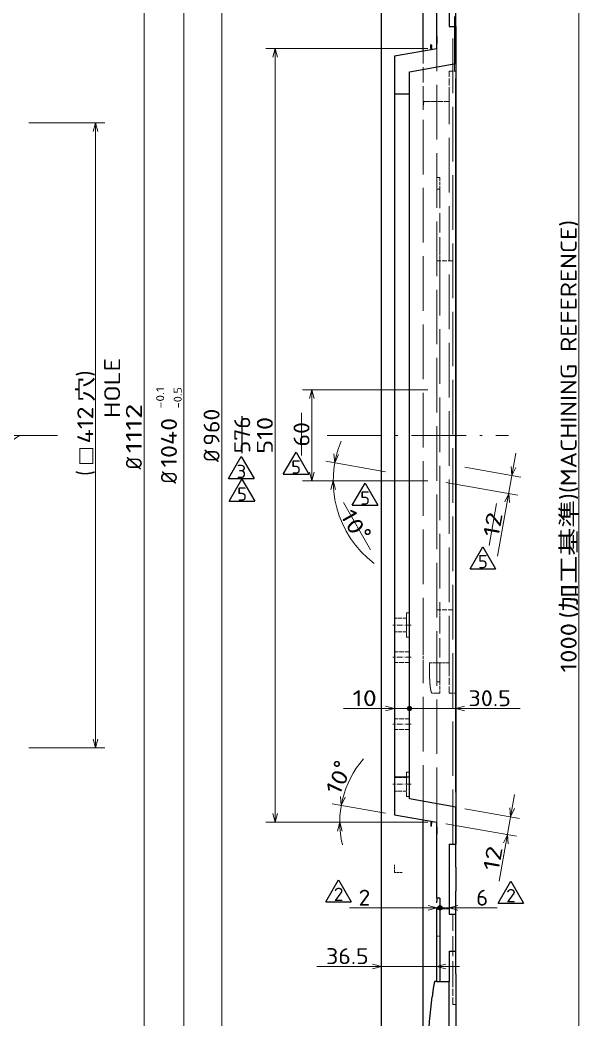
# Model space of a CAD drawing. Extents: x 0 to 894, y -8 to 586.
# Drawn here: x 249.1 to 373.7, y 197.5 to 417 of the extents above; entities that cross this region are included whole.
import ezdxf
from ezdxf.enums import TextEntityAlignment as Align

# ---------------------------------------------------------------- set-up
doc = ezdxf.new("R2010")
doc.units = 0
doc.linetypes.add('DASHDOT', pattern=[18.5, 12, -3, 0.5, -3])
doc.linetypes.add('DASHED', pattern=[15, 12, -3])
doc.layers.get('0').update_dxf_attribs({"lineweight": 13})
doc.styles.add('GDT', font='gdt.shx')
doc.styles.get("Standard").update_dxf_attribs({"font": 'isocp.shx'})
doc.dimstyles.get("Standard").update_dxf_attribs({"dimtxt": 2.5, "dimasz": 2.5, "dimexe": 1.25, "dimexo": 0.625, "dimtad": 1, "dimcen": 2.5, "dimadec": 0, "dimazin": 0, "dimtfac": 1, "dimtmove": 0, "dimatfit": 0, "dimfxl": 1, "dimarcsym": 0})

# ---------------------------------------------------------------- blocks, each defined once
blk = doc.blocks.new('*D47')
at = {"color": 230, "lineweight": 13}
for p, q in [((353.889941, 299.191907), (357.885111, 321.849649)), ((346.685688, 318.747277), (358.986486, 316.578314)), ((342.519021, 315.420266), (358.291893, 312.639084)), ((352.021418, 301.552231), (353.645757, 310.76431))]:
    blk.add_line(p, q, dxfattribs=at)
for points in [[(356.84256, 318.918001), (357.016871, 316.925611), (357.862106, 318.738227)], [(356.49659, 310.993991), (356.322278, 312.98638), (355.47704, 311.173765)]]:
    blk.add_lwpolyline(points, dxfattribs=at)
at = {"color": 230, "lineweight": 13, "width": 0.868247}
blk.add_text('12', height=3.5, rotation=80.000022, dxfattribs=at).set_placement((354.09213, 303.217962), (355.021873, 308.49081), align=Align.FIT)
blk = doc.blocks.new('*D48')
at = {"color": 7, "lineweight": 13}
for p, q in [((354.237236, 227.828191), (357.600095, 246.899907)), ((346.685688, 243.747279), (358.701469, 241.628571)), ((342.519021, 240.420263), (358.006876, 237.689336))]:
    blk.add_line(p, q, dxfattribs=at)
for points in [[(356.557541, 243.968257), (356.731855, 241.975866), (357.57709, 243.788483)], [(356.211573, 236.044245), (356.037262, 238.036636), (355.192024, 236.224024)]]:
    blk.add_lwpolyline(points, dxfattribs=at)
at = {"color": 7, "lineweight": 13, "width": 0.868247}
blk.add_text('12', height=3.5, rotation=80.000019, dxfattribs=at).set_placement((354.09213, 229.884628), (355.021873, 235.157476), align=Align.FIT)
blk = doc.blocks.new('*D49')
at = {"color": 230, "lineweight": 13}
for p, q in [((338.549405, 335.767563), (311.095733, 335.767563)), ((313.095733, 315.767563), (313.095733, 335.767563)), ((310.845733, 321.324492), (310.845733, 330.678682)), ((338.549405, 315.767563), (311.095733, 315.767563))]:
    blk.add_line(p, q, dxfattribs=at)
for points in [[(313.613371, 333.835711), (313.095733, 335.767563), (312.578096, 333.835711)], [(312.578096, 317.699415), (313.095733, 315.767563), (313.613371, 317.699415)]]:
    blk.add_lwpolyline(points, dxfattribs=at)
at = {"color": 230, "lineweight": 13, "width": 0.868247}
blk.add_text('60', height=3.5, rotation=90, dxfattribs=at).set_placement((312.595733, 323.324492), (312.595733, 328.678682), align=Align.FIT)
blk = doc.blocks.new('*D50')
at = {"color": 230, "lineweight": 13}
for p, q in [((329.246456, 317.760578), (316.168664, 320.066545)), ((338.549405, 315.767563), (315.792553, 315.767563)), ((320.072749, 311.020776), (325.947303, 300.647906))]:
    blk.add_line(p, q, dxfattribs=at)
for points in [[(317.963969, 321.711638), (318.13828, 319.719249), (318.983517, 321.531864)], [(318.31019, 313.835711), (317.792552, 315.767563), (317.274914, 313.835711)]]:
    blk.add_lwpolyline(points, dxfattribs=at)
blk.add_arc((340.549405, 315.767563), 22.756854, 157.411313, 232.827683, dxfattribs=at)
at = {"color": 230, "lineweight": 13, "width": 0.868247}
blk.add_text('10', height=3.5, rotation=299.524527, dxfattribs=at).set_placement((319.231038, 308.245614), (321.869562, 303.586693), align=Align.FIT)
at = {"color": 230, "lineweight": 13}
blk.add_text('%%d', height=3.5, rotation=299.524532, dxfattribs=at).set_placement((322.478664, 303.931651))
blk = doc.blocks.new('*D55')
at = {"color": 7, "lineweight": 13}
for p, q in [((335.549405, 485.767563), (291.355232, 485.767563)), ((293.355232, 165.767563), (293.355232, 485.767563)), ((335.549405, 165.767563), (291.355232, 165.767563))]:
    blk.add_line(p, q, dxfattribs=at)
for points in [[(293.872869, 483.835709), (293.355232, 485.767563), (292.837593, 483.835709)], [(292.837593, 167.699417), (293.355232, 165.767563), (293.872869, 167.699417)]]:
    blk.add_lwpolyline(points, dxfattribs=at)
at = {"color": 7, "lineweight": 13, "width": 0.854609}
blk.add_text('960', height=3.5, rotation=90, dxfattribs=at).set_placement((292.855232, 323.491503), (292.855232, 331.610289), align=Align.FIT)
at = {"color": 7, "lineweight": 13}
blk.add_text('%%c', height=3.5, rotation=90.000003, dxfattribs=at).set_placement((292.855232, 319.924836))
blk = doc.blocks.new('*D56')
at = {"color": 7, "lineweight": 13}
for p, q in [((326.716072, 499.100896), (283.049405, 499.100896)), ((285.049405, 152.43423), (285.049405, 499.100896)), ((326.716072, 152.43423), (283.049405, 152.43423))]:
    blk.add_line(p, q, dxfattribs=at)
for points in [[(285.567044, 497.169052), (285.049405, 499.100896), (284.531766, 497.169052)], [(284.531766, 154.366074), (285.049405, 152.43423), (285.567044, 154.366074)]]:
    blk.add_lwpolyline(points, dxfattribs=at)
for s, height, width, p, p2 in [('-0.1', 1.75, 0.836938, (280.699404, 331.706135), (280.699404, 336.379038)), ('-0.5', 1.75, 0.768149, (284.549405, 331.706135), (284.549405, 336.379038)), ('1040', 3.5, 0.848056, (283.499407, 318.722754), (283.499407, 329.606134))]:
    blk.add_text(s, height=height, rotation=90, dxfattribs=dict(at, width=width)).set_placement(p, p2, align=Align.FIT)
blk.add_text('%%c', height=3.5, rotation=90.000003, dxfattribs=at).set_placement((283.499407, 315.156087))
blk = doc.blocks.new('*D57')
at = {"color": 7, "lineweight": 13}
for p, q in [((327.216072, 511.100896), (274.306002, 511.100896)), ((276.306002, 140.43423), (276.306002, 511.100896)), ((327.216072, 140.43423), (274.306002, 140.43423))]:
    blk.add_line(p, q, dxfattribs=at)
for points in [[(276.823641, 509.169052), (276.306002, 511.100896), (275.788363, 509.169052)], [(275.788363, 142.366074), (276.306002, 140.43423), (276.823641, 142.366074)]]:
    blk.add_lwpolyline(points, dxfattribs=at)
at = {"color": 7, "lineweight": 13, "width": 0.848056}
blk.add_text('1112', height=3.5, rotation=90, dxfattribs=at).set_placement((275.806002, 321.844618), (275.806002, 332.727999), align=Align.FIT)
at = {"color": 7, "lineweight": 13}
blk.add_text('%%c', height=3.5, rotation=90.000003, dxfattribs=at).set_placement((275.806002, 318.277952))
blk = doc.blocks.new('*D58')
at = {"color": 7, "lineweight": 13}
for p, q in [((340.549405, 222.100896), (340.549405, 207.100896)), ((314.229275, 209.100896), (345.549405, 209.100896))]:
    blk.add_line(p, q, dxfattribs=at)
for points in [[(326.450887, 208.583257), (328.382739, 209.100896), (326.450887, 209.618535)], [(342.481257, 209.618535), (340.549405, 209.100896), (342.481257, 208.583257)]]:
    blk.add_lwpolyline(points, dxfattribs=at)
at = {"color": 7, "lineweight": 13, "width": 0.836938}
blk.add_text('36.5', height=3.5, dxfattribs=at).set_placement((316.229273, 209.600896), (325.575083, 209.600896), align=Align.FIT)
blk = doc.blocks.new('*D62')
at = {"color": 7, "lineweight": 13}
for p, q in [((329.246456, 242.760579), (317.596793, 244.814728)), ((338.088562, 240.767563), (317.242713, 240.767563))]:
    blk.add_line(p, q, dxfattribs=at)
for points in [[(319.392097, 246.459819), (319.566409, 244.467433), (320.411645, 246.280045)], [(319.76035, 238.835709), (319.242712, 240.767563), (318.725074, 238.835709)]]:
    blk.add_lwpolyline(points, dxfattribs=at)
blk.add_arc((340.549405, 240.767563), 21.306693, 139.213312, 193.445496, dxfattribs=at)
blk.add_text('%%d', height=3.5, rotation=64.885096, dxfattribs=at).set_placement((320.762091, 251.582184))
at = {"color": 7, "lineweight": 13, "width": 0.868248}
blk.add_text('10', height=3.5, rotation=64.885122, dxfattribs=at).set_placement((319.123407, 246.437078), (321.395912, 251.28508), align=Align.FIT)
blk = doc.blocks.new('*D65')
at = {"color": 250, "lineweight": 13}
for p, q in [((336.216072, 221.957199), (340.716072, 221.957199)), ((341.716072, 221.957199), (353.789027, 221.957199))]:
    blk.add_line(p, q, dxfattribs=at)
at = {"color": 250, "lineweight": 13, "const_width": 0.5}
for points in [[(341.466072, 221.957199, 1), (340.966072, 221.957199)], [(340.966072, 221.957199, 1), (341.466072, 221.957199)]]:
    blk.add_lwpolyline(points, format="xyb", dxfattribs=at)
at = {"color": 250, "lineweight": 13}
blk.add_lwpolyline([(345.147924, 222.474838), (343.216072, 221.957199), (345.147924, 221.43956)], dxfattribs=at)
blk.add_circle((341.216072, 221.957199), 0.5, dxfattribs=at)
at = {"color": 250, "lineweight": 13, "width": 0.913975}
blk.add_text('6', height=3.5, dxfattribs=at).set_placement((349.199432, 222.457199), (351.789027, 222.457199), align=Align.FIT)
blk = doc.blocks.new('*D66')
at = {"color": 7, "lineweight": 13}
for p, q in [((321.362306, 221.957199), (340.716072, 221.957199)), ((340.549405, 222.100896), (340.549405, 219.957199))]:
    blk.add_line(p, q, dxfattribs=at)
blk.add_lwpolyline([(338.617554, 221.43956), (340.549405, 221.957199), (338.617554, 222.474838)], dxfattribs=at)
at = {"color": 7, "lineweight": 13, "const_width": 0.5}
for points in [[(341.466072, 221.957199, 1), (340.966072, 221.957199)], [(340.966072, 221.957199, 1), (341.466072, 221.957199)]]:
    blk.add_lwpolyline(points, format="xyb", dxfattribs=at)
at = {"color": 7, "lineweight": 13}
blk.add_circle((341.216072, 221.957199), 0.5, dxfattribs=at)
at = {"color": 7, "lineweight": 13, "width": 0.913975}
blk.add_text('2', height=3.5, dxfattribs=at).set_placement((323.362307, 222.457199), (325.951902, 222.457199), align=Align.FIT)
blk = doc.blocks.new('*D68')
at = {"color": 7, "lineweight": 13}
for p, q in [((338.549405, 410.767563), (303.049405, 410.767563)), ((305.049405, 240.767563), (305.049405, 410.767563)), ((338.549405, 240.767563), (303.049405, 240.767563))]:
    blk.add_line(p, q, dxfattribs=at)
for points in [[(305.567044, 408.835714), (305.049405, 410.767563), (304.531766, 408.835714)], [(304.531766, 242.699412), (305.049405, 240.767563), (305.567044, 242.699412)]]:
    blk.add_lwpolyline(points, dxfattribs=at)
at = {"color": 7, "lineweight": 13, "width": 0.854609}
blk.add_text('510', height=3.5, rotation=90, dxfattribs=at).set_placement((304.549405, 321.70817), (304.549405, 329.826956), align=Align.FIT)
blk = doc.blocks.new('*D72')
at = {"color": 7, "lineweight": 13}
for p, q in [((345.216072, 492.43423), (373.716072, 492.43423)), ((371.716072, 159.100896), (371.716072, 492.43423)), ((345.216072, 159.100896), (373.716072, 159.100896))]:
    blk.add_line(p, q, dxfattribs=at)
for points in [[(372.233711, 490.502375), (371.716072, 492.43423), (371.198433, 490.502375)], [(371.198433, 161.03275), (371.716072, 159.100896), (372.233711, 161.03275)]]:
    blk.add_lwpolyline(points, dxfattribs=at)
for s, width, p, p2 in [('(加工基準)(MACHINING REFERENCE)', 1.072147, (371.216072, 285.542587), (371.216072, 373.101252)), ('1000', 0.848056, (371.216072, 273.659205), (371.216072, 284.542587))]:
    blk.add_text(s, height=3.5, rotation=90, dxfattribs=dict(at, width=width)).set_placement(p, p2, align=Align.FIT)
blk = doc.blocks.new('*D73')
at = {"color": 7, "lineweight": 13}
blk.add_line((320.025284, 265.767563), (334.049405, 265.767563), dxfattribs=at)
blk.add_lwpolyline([(329.28422, 265.249924), (331.216072, 265.767563), (329.28422, 266.285202)], dxfattribs=at)
at = {"color": 7, "lineweight": 13, "const_width": 0.5}
for points in [[(334.799405, 265.767563, 1), (334.299405, 265.767563)], [(334.299405, 265.767563, 1), (334.799405, 265.767563)]]:
    blk.add_lwpolyline(points, format="xyb", dxfattribs=at)
at = {"color": 7, "lineweight": 13}
blk.add_circle((334.549405, 265.767563), 0.5, dxfattribs=at)
at = {"color": 7, "lineweight": 13, "width": 0.868247}
blk.add_text('10', height=3.5, dxfattribs=at).set_placement((322.025284, 266.267563), (327.379475, 266.267563), align=Align.FIT)
blk = doc.blocks.new('*D74')
at = {"color": 7, "lineweight": 13}
blk.add_line((335.049405, 265.767563), (358.806752, 265.767563), dxfattribs=at)
at = {"color": 7, "lineweight": 13, "const_width": 0.5}
for points in [[(334.799405, 265.767563, 1), (334.299405, 265.767563)], [(334.299405, 265.767563, 1), (334.799405, 265.767563)]]:
    blk.add_lwpolyline(points, format="xyb", dxfattribs=at)
at = {"color": 7, "lineweight": 13}
blk.add_lwpolyline([(346.647924, 266.285202), (344.716072, 265.767563), (346.647924, 265.249924)], dxfattribs=at)
blk.add_circle((334.549405, 265.767563), 0.5, dxfattribs=at)
at = {"color": 7, "lineweight": 13, "width": 0.836938}
blk.add_text('30.5', height=3.5, dxfattribs=at).set_placement((347.460945, 266.267563), (356.806755, 266.267563), align=Align.FIT)
blk = doc.blocks.new('*D78')
at = {"color": 7, "lineweight": 13}
blk.add_line((186.577394, 284.165049), (248.981167, 325.767563), dxfattribs=at)
blk.add_lwpolyline([(187.897661, 285.667348), (186.577394, 284.165049), (188.471925, 284.805946)], dxfattribs=at)
at = {"color": 7, "lineweight": 13, "width": 0.854609}
blk.add_text('450', height=3.5, rotation=33.690063, dxfattribs=at).set_placement((221.671464, 308.162019), (228.426703, 312.665511), align=Align.FIT)
at = {"color": 7, "lineweight": 13}
blk.add_text('%%c', height=3.5, rotation=33.690069, dxfattribs=at).set_placement((218.703818, 306.183587))
blk = doc.blocks.new('*D79')
at = {"color": 7, "lineweight": 13}
for p, q in [((250.981167, 394.456462), (267.647834, 394.456462)), ((265.647834, 257.123128), (265.647834, 394.456462)), ((250.981167, 257.123128), (267.647834, 257.123128))]:
    blk.add_line(p, q, dxfattribs=at)
for points in [[(266.165471, 392.524612), (265.647834, 394.456462), (265.130196, 392.524612)], [(265.130196, 259.054983), (265.647834, 257.123128), (266.165471, 259.054983)]]:
    blk.add_lwpolyline(points, dxfattribs=at)
for s, width, p, p2 in [('穴)', 1.485477, (265.147834, 333.09919), (265.147834, 340.031415)), ('412', 0.854609, (265.147834, 323.980403), (265.147834, 332.099189))]:
    blk.add_text(s, height=3.5, rotation=90, dxfattribs=dict(at, width=width)).set_placement(p, p2, align=Align.FIT)
at = {"color": 7, "lineweight": 13, "style": 'GDT', "width": 0.875}
blk.add_text('o', height=3.5, rotation=90, dxfattribs=at).set_placement((265.147834, 319.480403), (265.147834, 322.980403), align=Align.FIT)
at = {"color": 7, "lineweight": 13}
blk.add_text('(', height=3.5, rotation=90.000003, dxfattribs=at).set_placement((265.147834, 316.902369))
blk = doc.blocks.new('*D91')
at = {"color": 7, "lineweight": 13}
for p, q in [((210.981167, 418.43423), (237.647834, 418.43423)), ((235.647834, 325.767563), (235.647834, 418.43423))]:
    blk.add_line(p, q, dxfattribs=at)
for points in [[(236.165471, 416.502375), (235.647834, 418.43423), (235.130196, 416.502375)], [(235.130196, 327.699414), (235.647834, 325.767563), (236.165471, 327.699414)]]:
    blk.add_lwpolyline(points, dxfattribs=at)
at = {"color": 7, "lineweight": 13, "width": 0.854609}
blk.add_text('278', height=3.5, rotation=90, dxfattribs=at).set_placement((235.147834, 368.041504), (235.147834, 376.160288), align=Align.FIT)

msp = doc.modelspace()

# ---------------------------------------------------------------- linework, layer by layer
at = {"color": 7, "lineweight": 25}
for p, q in [((328.3827, 177.3098), (328.3827, 494.9342)), ((337.5494, 410.2386), (337.5494, 477.7544)), ((343.2161, 430.9342), (343.2161, 415.6009)), ((340.5494, 410.7676), (340.5494, 427.4342)), ((344.7161, 415.6009), (344.7161, 420.6009)), ((343.2161, 415.6009), (344.7161, 415.6009)), ((344.7161, 415.6009), (344.7161, 235.9342)), ((344.7161, 407.4406), (344.7161, 415.6009)), ((331.2161, 409.1218), (340.5494, 410.7676)), ((331.2161, 409.1218), (331.2161, 400.7676)), ((334.5494, 405.6479), (344.7161, 407.4406)), ((344.7161, 407.4406), (344.7161, 404.1579)), ((334.5494, 400.7676), (334.5494, 405.6479)), ((344.7161, 247.3773), (344.7161, 404.1579)), ((331.2161, 400.7676), (331.2161, 325.7676)), ((331.2161, 400.7676), (334.5494, 400.7676)), ((334.5494, 325.7676), (334.5494, 400.7676)), ((297.8064, 321.8287), (297.8064, 329.9475)), ((331.2161, 325.7676), (331.2161, 250.7676)), ((334.5494, 250.7676), (334.5494, 325.7676)), ((294.82, 316.27), (297.62, 321.1197)), ((297.62, 321.1197), (300.42, 316.27)), ((306.8351, 317.2332), (309.6351, 322.083)), ((309.6351, 322.083), (312.4351, 317.2332)), ((294.82, 316.27), (300.42, 316.27)), ((294.978, 311.2908), (297.778, 316.1405)), ((297.778, 316.1405), (300.578, 311.2908)), ((306.8351, 317.2332), (312.4351, 317.2332)), ((321.9828, 310.4303), (324.7828, 315.28)), ((324.7828, 315.28), (327.5828, 310.4303)), ((294.978, 311.2908), (300.578, 311.2908)), ((321.9828, 310.4303), (327.5828, 310.4303)), ((347.8339, 296.4616), (350.6339, 301.3113)), ((350.6339, 301.3113), (353.4339, 296.4616)), ((347.8339, 296.4616), (353.4339, 296.4616)), ((331.2161, 250.7676), (331.2161, 242.4133)), ((331.2161, 250.7676), (334.5494, 250.7676)), ((334.5494, 245.8872), (334.5494, 250.7676)), ((344.7161, 244.0946), (334.5494, 245.8872)), ((344.7161, 247.3773), (344.7161, 244.0946)), ((344.7161, 235.9342), (344.7161, 244.0946)), ((331.2161, 242.4133), (340.5494, 240.7676)), ((337.5494, 185.3544), (337.5494, 241.2965)), ((340.5494, 224.1009), (340.5494, 240.7676)), ((343.2161, 235.9342), (343.2161, 220.6009)), ((343.2161, 235.9342), (344.7161, 235.9342)), ((344.7161, 230.9342), (344.7161, 235.9342)), ((331.2646, 231.4047), (331.2646, 231.4342)), ((344.7161, 230.9342), (344.7161, 225.6009)), ((316.1669, 223.2824), (318.9669, 228.1321)), ((318.9669, 228.1321), (321.7669, 223.2824)), ((353.9905, 222.9855), (356.7905, 227.8353)), ((356.7905, 227.8353), (359.5905, 222.9855)), ((341.2161, 224.1009), (340.5494, 224.1009)), ((340.5494, 224.1008), (340.5494, 223.4342)), ((341.2161, 224.1009), (341.2161, 205.7676)), ((344.7161, 220.6009), (344.7161, 225.6009)), ((316.1669, 223.2824), (321.7669, 223.2824)), ((340.5494, 223.071), (340.5494, 223.4342)), ((340.5494, 221.7676), (340.5494, 221.7694)), ((340.5494, 221.7676), (341.2161, 221.7676)), ((340.5494, 215.7676), (340.5494, 221.7676)), ((353.9905, 222.9855), (359.5905, 222.9855)), ((343.2161, 220.6009), (344.7161, 220.6009)), ((344.7161, 212.4342), (344.7161, 220.6009)), ((340.5494, 205.7676), (340.5494, 215.7676)), ((343.2161, 212.4342), (344.7161, 212.4342)), ((343.2161, 212.4342), (343.2161, 205.7676)), ((344.7161, 207.4342), (344.7161, 212.4342)), ((344.7161, 207.4342), (344.7161, 179.9362)), ((340.3407, 205.7676), (340.0785, 205.7676)), ((340.5494, 205.7676), (340.3407, 205.7676)), ((340.5494, 205.7676), (341.2161, 205.7676)), ((341.2161, 205.7676), (343.2161, 205.7676)), ((343.2161, 202.4342), (343.2161, 205.7676)), ((343.2161, 185.6089), (343.2161, 202.4342))]:
    msp.add_line(p, q, dxfattribs=at)
at = {"color": 7, "linetype": 'DASHED', "lineweight": 13}
for p, q in [((344.3827, 405.7676), (344.3827, 482.5051)), ((344.0494, 235.9342), (344.0494, 415.6009)), ((340.5494, 240.7676), (340.5494, 410.7676)), ((343.2161, 274.1009), (343.2161, 400.7676)), ((337.5494, 278.108), (337.5494, 397.2569)), ((341.2161, 364.1009), (341.2161, 287.4342)), ((337.5494, 241.2965), (337.5494, 275.7676))]:
    msp.add_line(p, q, dxfattribs=at)
at = {"color": 7, "linetype": 'DASHED', "lineweight": 13, "ltscale": 0.278442}
msp.add_line((337.5494, 399.1009), (337.5494, 410.2386), dxfattribs=at)
at = {"color": 7, "linetype": 'DASHED', "lineweight": 13, "ltscale": 0.0375}
for p, q in [((344.7161, 405.7676), (343.2161, 405.7676)), ((344.7161, 269.1009), (343.2161, 269.1009))]:
    msp.add_line(p, q, dxfattribs=at)
at = {"color": 7, "linetype": 'DASHED', "lineweight": 13, "ltscale": 0.125}
for p, q in [((343.2161, 400.7676), (343.2161, 405.7676)), ((343.2161, 269.1009), (343.2161, 274.1009)), ((344.0494, 200.7676), (344.0494, 205.7676))]:
    msp.add_line(p, q, dxfattribs=at)
at = {"color": 7, "linetype": 'DASHED', "lineweight": 13, "ltscale": 0.046099}
msp.add_line((337.5494, 397.2569), (337.5494, 399.1009), dxfattribs=at)
at = {"color": 7, "linetype": 'DASHED', "lineweight": 13, "ltscale": 0.01567}
msp.add_line((338.3941, 399.1009), (337.7673, 399.1009), dxfattribs=at)
at = {"color": 7, "linetype": 'DASHED', "lineweight": 13, "ltscale": 0.028418}
msp.add_line((339.5308, 399.1009), (338.3941, 399.1009), dxfattribs=at)
at = {"color": 7, "linetype": 'DASHED', "lineweight": 13, "ltscale": 0.092132}
msp.add_line((343.2161, 399.1009), (339.5308, 399.1009), dxfattribs=at)
at = {"color": 7, "linetype": 'DASHED', "lineweight": 13, "ltscale": 0.016667}
for p, q in [((340.5494, 382.4342), (341.2161, 382.4342)), ((341.2161, 379.884), (340.5494, 379.884)), ((334.5494, 286.7676), (333.8827, 286.7676)), ((334.5494, 281.4342), (333.8827, 281.4342)), ((341.2161, 271.6511), (340.5494, 271.6511)), ((340.5494, 269.1009), (341.2161, 269.1009)), ((334.5494, 251.7676), (333.8827, 251.7676)), ((334.5494, 246.4342), (333.8827, 246.4342)), ((344.7161, 200.7676), (344.0494, 200.7676))]:
    msp.add_line(p, q, dxfattribs=at)
at = {"color": 7, "linetype": 'DASHED', "lineweight": 13, "ltscale": 0.063755}
for p, q in [((341.2161, 382.4342), (341.2161, 379.884)), ((341.2161, 271.6511), (341.2161, 269.1009))]:
    msp.add_line(p, q, dxfattribs=at)
at = {"color": 7, "linetype": 'DASHED', "lineweight": 13, "ltscale": 0.352911}
for p, q in [((341.2161, 379.884), (341.2161, 365.7676)), ((341.2161, 271.6511), (341.2161, 285.7676))]:
    msp.add_line(p, q, dxfattribs=at)
at = {"color": 7, "linetype": 'DASHED', "lineweight": 13, "ltscale": 0.041667}
for p, q in [((341.2161, 365.7676), (341.2161, 364.1009)), ((341.2161, 287.4342), (341.2161, 285.7676))]:
    msp.add_line(p, q, dxfattribs=at)
at = {"color": 7, "linetype": 'DASHED', "lineweight": 13, "ltscale": 0.0875}
for p, q in [((344.0494, 364.1009), (340.5494, 364.1009)), ((344.0494, 287.4342), (340.5494, 287.4342))]:
    msp.add_line(p, q, dxfattribs=at)
at = {"color": 7, "linetype": 'DASHDOT', "lineweight": 13}
for p, q in [((257.2579, 325.7676), (52.5459, 325.7676)), ((316.4994, 325.7676), (356.2659, 325.7676))]:
    msp.add_line(p, q, dxfattribs=at)
at = {"color": 7, "linetype": 'DASHED', "lineweight": 13, "ltscale": 0.066667}
for p, q in [((333.8827, 285.6009), (331.2161, 285.6009)), ((333.8827, 282.6009), (331.2161, 282.6009)), ((333.8827, 250.6009), (331.2161, 250.6009)), ((333.8827, 247.6009), (331.2161, 247.6009))]:
    msp.add_line(p, q, dxfattribs=at)
at = {"color": 7, "linetype": 'DASHED', "lineweight": 13, "ltscale": 0.034705}
for p, q in [((333.8827, 286.7676), (333.8827, 285.3794)), ((333.8827, 251.7676), (333.8827, 250.3794))]:
    msp.add_line(p, q, dxfattribs=at)
at = {"color": 7, "linetype": 'DASHED', "lineweight": 13, "ltscale": 0.098628}
for p, q in [((333.8827, 285.3794), (333.8827, 281.4342)), ((333.8827, 250.3794), (333.8827, 246.4342))]:
    msp.add_line(p, q, dxfattribs=at)
at = {"color": 7, "linetype": 'DASHDOT', "lineweight": 13, "ltscale": 0.100005}
for p, q in [((334.8828, 284.1009), (330.8826, 284.1009)), ((334.8828, 277.0666), (330.8826, 277.0666)), ((334.8828, 262.2993), (330.8826, 262.2993)), ((334.8828, 249.1009), (330.8826, 249.1009))]:
    msp.add_line(p, q, dxfattribs=at)
at = {"color": 7, "linetype": 'DASHED', "lineweight": 13, "ltscale": 0.083333}
for p, q in [((334.5494, 278.2333), (331.2161, 278.2333)), ((334.5494, 275.9), (331.2161, 275.9)), ((334.5494, 263.466), (331.2161, 263.466)), ((334.5494, 261.1326), (331.2161, 261.1326))]:
    msp.add_line(p, q, dxfattribs=at)
at = {"color": 7, "linetype": 'DASHED', "lineweight": 13, "ltscale": 0.058511}
msp.add_line((337.5494, 275.7676), (337.5494, 278.108), dxfattribs=at)
at = {"color": 7, "linetype": 'DASHED', "lineweight": 13, "ltscale": 0.057173}
msp.add_line((341.2161, 275.7676), (338.9291, 275.7676), dxfattribs=at)
at = {"color": 7, "linetype": 'DASHED', "lineweight": 13, "ltscale": 0.05}
for p, q in [((343.2161, 275.7676), (341.2161, 275.7676)), ((343.2161, 221.7676), (341.2161, 221.7676))]:
    msp.add_line(p, q, dxfattribs=at)
at = {"color": 7, "linetype": 'DASHED', "lineweight": 13, "ltscale": 0.025029}
msp.add_line((340.5494, 269.1009), (339.5482, 269.1009), dxfattribs=at)
at = {"color": 7, "linetype": 'DASHED', "lineweight": 13, "ltscale": 0.011521}
msp.add_line((340.5494, 240.7676), (340.0886, 240.7676), dxfattribs=at)
at = {"color": 8, "linetype": 'DASHED', "lineweight": 13, "ltscale": 0.041667}
for p, q in [((331.2646, 229.7676), (331.2646, 231.4342)), ((332.9313, 229.7676), (331.2646, 229.7676))]:
    msp.add_line(p, q, dxfattribs=at)
at = {"color": 7, "linetype": 'DASHED', "lineweight": 13, "ltscale": 0.370833}
msp.add_line((344.0494, 205.7676), (344.0494, 220.6009), dxfattribs=at)
at = {"color": 7, "linetype": 'DASHDOT', "lineweight": 13, "ltscale": 0.020005}
msp.add_line((341.2828, 215.7676), (340.4826, 215.7676), dxfattribs=at)
at = {"color": 7, "lineweight": 25}
msp.add_lwpolyline([(338.3941, 191.5318, 0.000535), (339.5308, 202.4342)], format="xyb", dxfattribs=at)
for centre, radius, start, end in [((330.974, 410.1706), 8.478, 2.716259, 6.858656), ((347.7405, 240.1742), 8.4988, 174.481755, 178.801072)]:
    msp.add_arc(centre, radius, start, end, dxfattribs=at)
for points, knots in [([(340.5494, 413.3942), (340.533, 413.3445), (340.5206, 413.2579), (340.5127, 413.1399), (340.5047, 412.8449), (340.5132, 412.4785), (340.5217, 412.2724), (340.5339, 412.0598), (340.5494, 411.8453)], [0, 0, 0, 0, 0, 0, 5.0558796, 5.0558796, 5.0558796, 10.7603709, 10.7603709, 10.7603709, 10.7603709, 10.7603709, 10.7603709]), ([(339.281, 410.5439), (339.2636, 410.7251), (339.2504, 410.9154), (339.242, 411.106), (339.239, 411.3583), (339.2516, 411.5315), (339.2571, 411.5753), (339.2663, 411.6148), (339.2776, 411.6307), (339.2802, 411.6331), (339.2829, 411.6342), (339.2857, 411.6342)], [0, 0, 0, 0, 0, 0, 4.8475159, 4.8475159, 4.8475159, 7.02164117, 7.02164117, 7.02164117, 7.63062376, 7.63062376, 7.63062376, 7.63062376, 7.63062376, 7.63062376]), ([(339.2857, 411.6342), (339.2943, 411.6342), (339.3038, 411.6227), (339.3138, 411.5996), (339.3363, 411.5265), (339.3585, 411.4135), (339.3702, 411.3421), (339.3812, 411.2647), (339.3913, 411.1831)], [0, 0, 0, 0, 0, 0, 1.9152257, 1.9152257, 1.9152257, 4.25680924, 4.25680924, 4.25680924, 4.25680924, 4.25680924, 4.25680924]), ([(339.2436, 240.3521), (339.2418, 240.2446), (339.2425, 240.1447), (339.246, 240.0553), (339.2555, 239.9599), (339.2708, 239.9138), (339.2754, 239.9052), (339.2804, 239.9009), (339.2857, 239.9009)], [0, 0, 0, 0, 0, 0, 3.06905299, 3.06905299, 3.06905299, 4.23876399, 4.23876399, 4.23876399, 4.23876399, 4.23876399, 4.23876399]), ([(339.2857, 239.9009), (339.2954, 239.9009), (339.3061, 239.9155), (339.3175, 239.9445), (339.3534, 240.073), (339.3874, 240.2943), (339.4075, 240.4684), (339.4258, 240.6747), (339.4382, 240.8784), (339.4398, 240.9067), (339.4413, 240.9348), (339.4426, 240.9627)], [0, 0, 0, 0, 0, 0, 2.15018632, 2.15018632, 2.15018632, 6.75456301, 6.75456301, 6.75456301, 7.49867083, 7.49867083, 7.49867083, 7.49867083, 7.49867083, 7.49867083]), ([(340.5494, 239.6898), (340.5255, 239.358), (340.5094, 239.0306), (340.5021, 238.7176), (340.5078, 238.4001), (340.5326, 238.2123), (340.5376, 238.1834), (340.5432, 238.1596), (340.5494, 238.141)], [0, 0, 0, 0, 0, 0, 8.82457438, 8.82457438, 8.82457438, 10.72147598, 10.72147598, 10.72147598, 10.72147598, 10.72147598, 10.72147598]), ([(340.0785, 205.7676), (340.0545, 205.7676), (340.0241, 205.7085), (339.9886, 205.5895), (339.8923, 205.1721), (339.7853, 204.5167), (339.7218, 204.0704), (339.6447, 203.469), (339.5747, 202.847), (339.5596, 202.7096), (339.545, 202.5719), (339.5308, 202.4342)], [0, 0, 0, 0, 0, 0, 8.63956128, 8.63956128, 8.63956128, 21.43733406, 21.43733406, 21.43733406, 25.04216827, 25.04216827, 25.04216827, 25.04216827, 25.04216827, 25.04216827])]:
    msp.add_open_spline(points, degree=5, knots=knots, dxfattribs=at)
at = {"color": 7, "linetype": 'DASHED', "lineweight": 13}
for points, knots in [([(337.7673, 399.1009), (337.733, 399.1009), (337.7007, 399.0618), (337.6714, 398.9829), (337.6097, 398.7068), (337.5708, 398.256), (337.5563, 397.9468), (337.5494, 397.611), (337.5494, 397.2569)], [0, 0, 0, 0, 0, 0, 6.85863344, 6.85863344, 6.85863344, 16.52407143, 16.52407143, 16.52407143, 16.52407143, 16.52407143, 16.52407143]), ([(338.9291, 275.7676), (338.9107, 274.702), (338.9119, 273.6596), (338.9341, 272.6634), (339.0142, 271.0699), (339.1687, 269.9158), (339.2498, 269.522), (339.3618, 269.2164), (339.4869, 269.1168), (339.5071, 269.1062), (339.5276, 269.1009), (339.5482, 269.1009)], [0, 0, 0, 0, 0, 0, 28.00697211, 28.00697211, 28.00697211, 49.33021237, 49.33021237, 49.33021237, 53.35767285, 53.35767285, 53.35767285, 53.35767285, 53.35767285, 53.35767285])]:
    msp.add_open_spline(points, degree=5, knots=knots, dxfattribs=at)

# ---------------------------------------------------------------- texts
at = {"color": 7, "lineweight": 13}
for s, width, p, p2 in [('HOLE', 1.017708, (271.0441, 329.5564), (271.0441, 342.7866)), ('576', 0.854609, (299.5868, 321.8287), (299.5868, 329.9475))]:
    msp.add_text(s, height=3.5, rotation=90, dxfattribs=dict(at, width=width)).set_placement(p, p2, align=Align.FIT)
for s, width, p, p2 in [('3', 0.913975, (296.57, 316.3821), (298.723, 316.3821)), ('5', 0.913975, (308.5851, 317.345), (310.7381, 317.345)), ('5', 0.913975, (296.728, 311.4026), (298.8811, 311.4026)), ('5', 0.913975, (323.7328, 310.5421), (325.8859, 310.5421)), ('5', 0.913974, (349.5839, 296.5734), (351.737, 296.5734)), ('2', 0.913975, (317.9169, 223.4809), (320.0699, 223.4809)), ('2', 0.913975, (355.7405, 223.184), (357.8935, 223.184))]:
    msp.add_text(s, height=2.91, dxfattribs=dict(at, width=width)).set_placement(p, p2, align=Align.FIT)

# ---------------------------------------------------------------- dimensions: what is measured, and where the dimension line sits
at = {"lineweight": 0}
for base, p1, p2, text, override, picture, middle in [((276.306, 511.1009), (329.2161, 140.4342), (329.2161, 511.1009), '%%c<>', {"dimlfac": 3}, '*D57', (276.306, 325.503)), ((285.0494, 499.1009), (328.7161, 152.4342), (328.7161, 499.1009), '%%c<>{}{\\S-0.1^ -0.5;}', {"dimlfac": 3, "dimtol": 0, "dimlim": 0, "dimtp": -0.1, "dimtm": 0.5}, '*D56', (285.0494, 325.7676)), ((371.7161, 492.4342), (343.2161, 159.1009), (343.2161, 492.4342), '<>(加工基準)(MACHINING REFERENCE)', {"dimlfac": 3}, '*D72', (371.7161, 323.3802)), ((293.3552, 485.7676), (337.5494, 165.7676), (337.5494, 485.7676), '%%c<>', {"dimlfac": 3}, '*D55', (293.3552, 325.7676)), ((265.6478, 394.4565), (248.9812, 257.1231), (248.9812, 394.4565), '(<SQUARE><>穴)', {"dimlfac": 3}, '*D79', (265.6478, 328.4669))]:
    dim = msp.add_linear_dim(base=base, p1=p1, p2=p2, angle=90, text=text, dimstyle='STANDARD', override=override, dxfattribs=at)
    dim.commit()
    dim.dimension.update_dxf_attribs({"geometry": picture, "text_midpoint": middle, "dimtype": 161})
for base, p1, p2, angle, picture, middle, dimtype in [((235.6478, 325.7676), (208.9812, 418.4342), (257.2579, 325.7676), 270, '*D91', (235.6478, 372.1009), 160), ((305.0494, 240.7676), (340.5494, 410.7676), (340.5494, 240.7676), 270, '*D68', (305.0494, 325.7676), 161), ((313.0957, 335.7676), (340.5494, 315.7676), (340.5494, 335.7676), 90, '*D49', (313.0957, 326.0016), 161), ((357.0169, 316.9256), (340.5494, 315.7676), (344.7161, 319.0946), 80, '*D47', (355.0494, 305.7676), 160), ((331.2161, 265.7676), (334.5494, 262.4342), (331.2161, 262.4342), 180, '*D73', (324.7024, 265.7676), 161), ((334.5494, 265.7676), (344.7161, 262.4342), (334.5494, 262.4342), 180, '*D74', (352.1338, 265.7676), 161), ((356.0373, 238.0366), (344.7161, 244.0946), (340.5494, 240.7676), 260, '*D48', (355.0494, 232.4342), 160), ((328.3827, 209.1009), (340.5494, 224.1009), (328.3827, 205.7676), 180, '*D58', (320.9022, 209.1009), 160), ((340.5494, 221.9572), (341.2161, 225.2905), (340.5494, 224.1009), 180, '*D66', (324.6571, 221.9572), 160)]:
    dim = msp.add_linear_dim(base=base, p1=p1, p2=p2, angle=angle, dimstyle='STANDARD', override={"dimlfac": 3}, dxfattribs=at)
    dim.commit()
    dim.dimension.update_dxf_attribs({"geometry": picture, "text_midpoint": middle, "dimtype": dimtype})
dim = msp.add_diameter_dim_2p(p1=(311.3849, 367.3701), p2=(186.5774, 284.165), dimstyle='STANDARD', override={"dimlfac": 3}, dxfattribs=at)
dim.commit()
dim.dimension.update_dxf_attribs({"geometry": '*D78', "text_midpoint": (223.8426, 309.0085), "dimtype": 163})
for base, line1, line2, picture, middle in [((317.9464, 318.4095), ((340.5494, 315.7676), (331.2161, 317.4133)), ((346.2386, 315.7676), (340.5494, 315.7676)), '*D50', (320.7477, 304.5531)), ((319.3868, 243.2411), ((340.5494, 240.7676), (331.2161, 242.4133)), ((340.5494, 240.7676), (340.0886, 240.7676)), '*D62', (321.2571, 249.8109))]:
    dim = msp.add_angular_dim_2l(base=base, line1=line1, line2=line2, dimstyle='STANDARD', dxfattribs=at)
    dim.commit()
    dim.dimension.update_dxf_attribs({"geometry": picture, "text_midpoint": middle, "dimtype": 162})
dim = msp.add_linear_dim(base=(343.2161, 221.9572), p1=(341.2161, 225.2905), p2=(343.2161, 218.6239), dimstyle='STANDARD', override={"dimlfac": 3}, dxfattribs=at)
dim.commit()
dim.dimension.update_dxf_attribs({"geometry": '*D65', "text_midpoint": (350.4942, 221.9572), "dimtype": 160})

doc.saveas('drawing.dxf')
